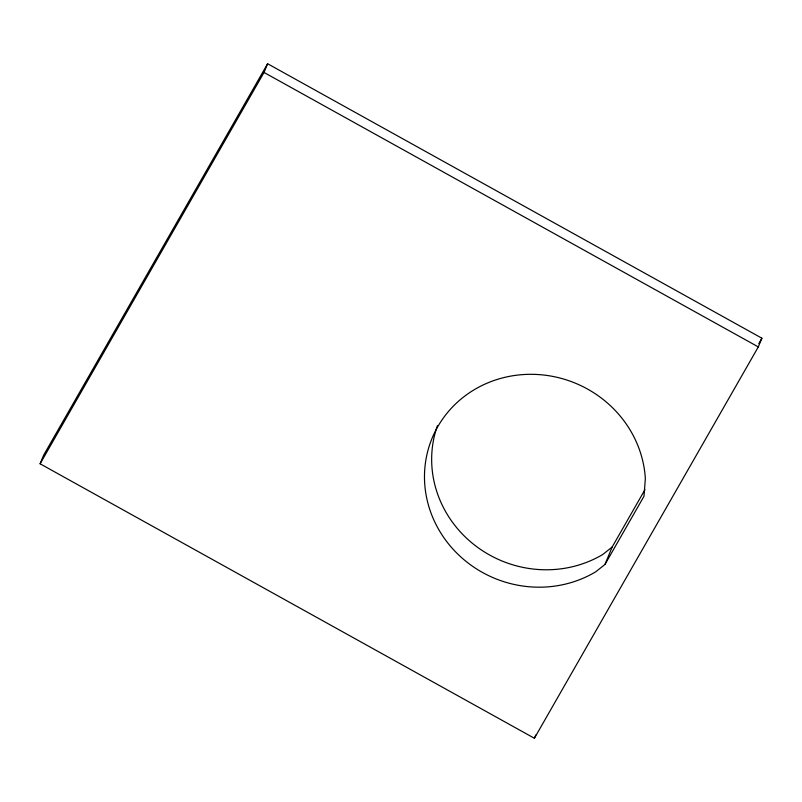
<?xml version="1.0" encoding="UTF-8"?>
<svg xmlns="http://www.w3.org/2000/svg" width="802" height="802" viewBox="0 0 802 802"><rect width="100%" height="100%" fill="white"/><g stroke="black" fill="none" stroke-linecap="round" stroke-linejoin="round"><path stroke-width="1.2" d="M40.1 463.797L43.689 455.085L267.607 63.739L761.9 338.203L758.311 346.915L534.393 738.261L40.1 463.797L264.018 72.451L267.607 63.739M604.969 564.458L643.986 496.268L645.349 478.694A111.338 105.583 22.4 0 0 509.671 376.308A111.338 105.583 22.4 0 0 433.451 519.084A111.338 105.583 22.4 0 0 595.595 571.886L604.969 564.458L612.147 547.044L644.968 489.671M534.393 738.261L535.736 734.993M758.792 343.637L761.9 338.203M612.147 547.044L602.783 554.473A111.338 105.583 22.4 0 1 474.654 545.119A111.338 105.583 22.4 0 1 437.411 425.702M264.018 72.451L758.311 346.915"/></g></svg>
